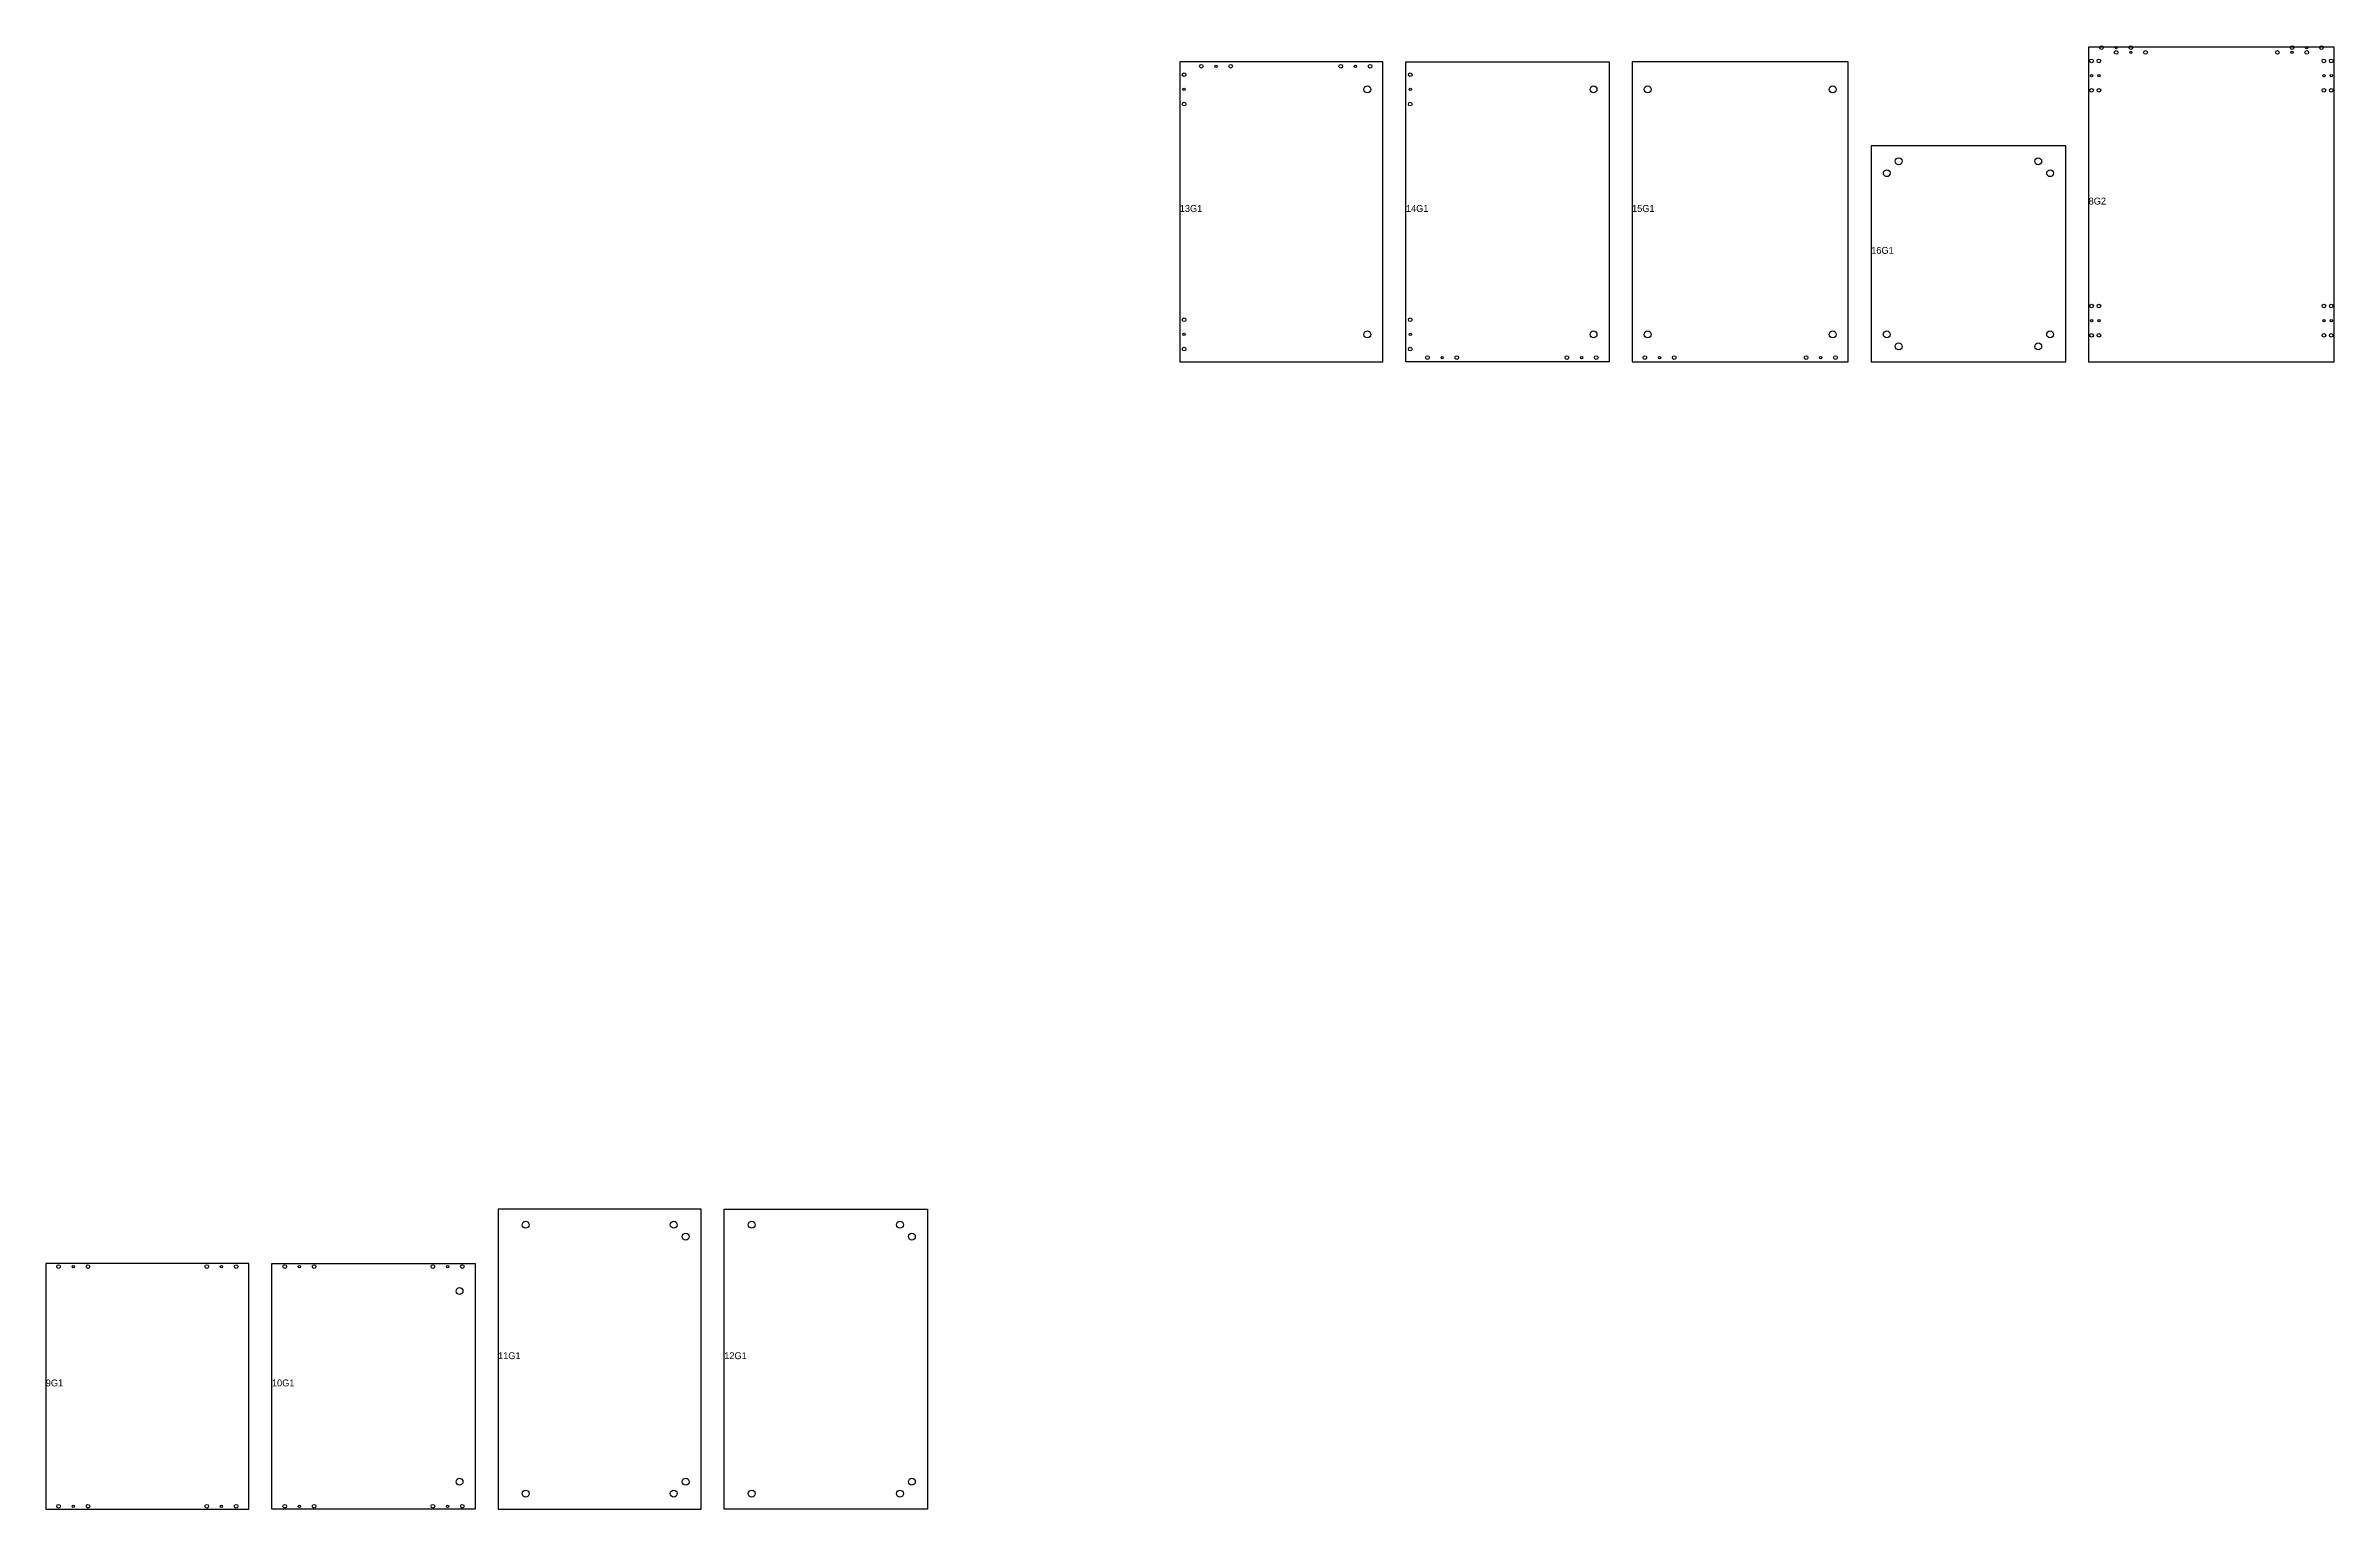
# Model space of a CAD drawing. Header units: millimetres. Extents: x 0 to 9944, y 0 to 3189.
# Drawn here: x 4955 to 9944, y 0 to 3189 of the extents above; entities that cross this region are included whole.
import ezdxf

# ---------------------------------------------------------------- set-up
doc = ezdxf.new("R2010")
doc.units = ezdxf.units.MM
for name, color, linetype in [('contour_haut', 1, 'Continuous'), ('diam_15.0mm', 4, 'Continuous'), ('diam_5.0mm', 2, 'Continuous'), ('diam_8mm', 3, 'Continuous'), ('texte', 9, 'Continuous')]:
    doc.layers.add(name, color=color, linetype=linetype)

msp = doc.modelspace()

# ---------------------------------------------------------------- linework, layer by layer
at = {"layer": 'contour_haut'}
for points in [[(7427, 2500), (7870, 2500), (7870, 3154), (7427, 3154)], [(7920, 3154), (8363, 3154), (8363, 2500), (7920, 2500)], [(8413, 3154), (8413, 2500), (8884.3, 2500), (8884.3, 3154)], [(9408.3, 2500), (9943.7, 2500), (9943.7, 3186), (9408.3, 3186)], [(9358.3, 2500), (9358.3, 2971.3), (8934.3, 2971.3), (8934.3, 2500)], [(5941, 0), (6384, 0), (6384, 654), (5941, 654)], [(6434, 654), (6877, 654), (6877, 0), (6434, 0)], [(4955, 535.3), (4955, 0), (5398, 0), (5398, 535.3)], [(5448, 0), (5448, 535.3), (5891, 535.3), (5891, 0)]]:
    msp.add_lwpolyline(points, close=True, dxfattribs=at)
at = {"layer": 'diam_15.0mm'}
for centre in [(7836, 3094), (8329, 3094), (8447, 3094), (8850.3, 3094), (8994.3, 2937.3), (9298.3, 2937.3), (8968.3, 2911.3), (9324.3, 2911.3), (7836, 2560), (8329, 2560), (8447, 2560), (8850.3, 2560), (8968.3, 2560), (9324.3, 2560), (8994.3, 2534), (9298.3, 2534), (6001, 620), (6324, 620), (6350, 594), (6494, 620), (6817, 620), (6843, 594), (5857, 475.3), (5857, 60), (6350, 60), (6843, 60), (6001, 34), (6324, 34), (6494, 34), (6817, 34)]:
    msp.add_circle(centre, 7.5, dxfattribs=at)
at = {"layer": 'diam_5.0mm'}
for centre in [(7506, 3144.5), (7810, 3144.5), (9468.3, 3185), (9500.3, 3174.5), (9851.7, 3174.5), (9883.7, 3185), (7436.5, 3094), (7929.5, 3094), (9414.8, 3124), (9430.8, 3124), (9921.2, 3124), (9937.2, 3124), (7436.5, 2560), (7929.5, 2560), (9414.8, 2590), (9430.8, 2590), (9921.2, 2590), (9937.2, 2590), (7999, 2509.5), (8303, 2509.5), (8473, 2509.5), (8824.3, 2509.5), (5015, 528.8), (5338, 528.8), (5508, 528.8), (5831, 528.8), (5015, 6.5), (5338, 6.5), (5508, 6.5), (5831, 6.5)]:
    msp.add_circle(centre, 2.5, dxfattribs=at)
at = {"layer": 'diam_8mm'}
for centre in [(7474, 3144.5), (7538, 3144.5), (7778, 3144.5), (7842, 3144.5), (9414.8, 3156), (9430.8, 3156), (9436.3, 3185), (9468.3, 3174.5), (9500.3, 3185), (9532.3, 3174.5), (9819.7, 3174.5), (9851.7, 3185), (9883.7, 3174.5), (9915.7, 3185), (9921.2, 3156), (9937.2, 3156), (7436.5, 3126), (7929.5, 3126), (9414.8, 3092), (9430.8, 3092), (9921.2, 3092), (9937.2, 3092), (7436.5, 3062), (7929.5, 3062), (7436.5, 2592), (7929.5, 2592), (9414.8, 2622), (9430.8, 2622), (9921.2, 2622), (9937.2, 2622), (9414.8, 2558), (9430.8, 2558), (9921.2, 2558), (9937.2, 2558), (7436.5, 2528), (7929.5, 2528), (7967, 2509.5), (8031, 2509.5), (8271, 2509.5), (8335, 2509.5), (8441, 2509.5), (8505, 2509.5), (8792.3, 2509.5), (8856.3, 2509.5), (4983, 528.8), (5047, 528.8), (5306, 528.8), (5370, 528.8), (5476, 528.8), (5540, 528.8), (5799, 528.8), (5863, 528.8), (4983, 6.5), (5047, 6.5), (5306, 6.5), (5370, 6.5), (5476, 6.5), (5540, 6.5), (5799, 6.5), (5863, 6.5)]:
    msp.add_circle(centre, 4, dxfattribs=at)

# ---------------------------------------------------------------- texts
at = {"layer": 'texte'}
for s, p in [('8G2', (9408.3, 2843)), ('13G1', (7427, 2827)), ('14G1', (7920, 2827)), ('15G1', (8413, 2827)), ('16G1', (8934.3, 2735.7)), ('11G1', (5941, 327)), ('12G1', (6434, 327)), ('9G1', (4955, 267.7)), ('10G1', (5448, 267.7))]:
    msp.add_text(s, height=15, dxfattribs=at).set_placement(p)

doc.saveas('drawing.dxf')
